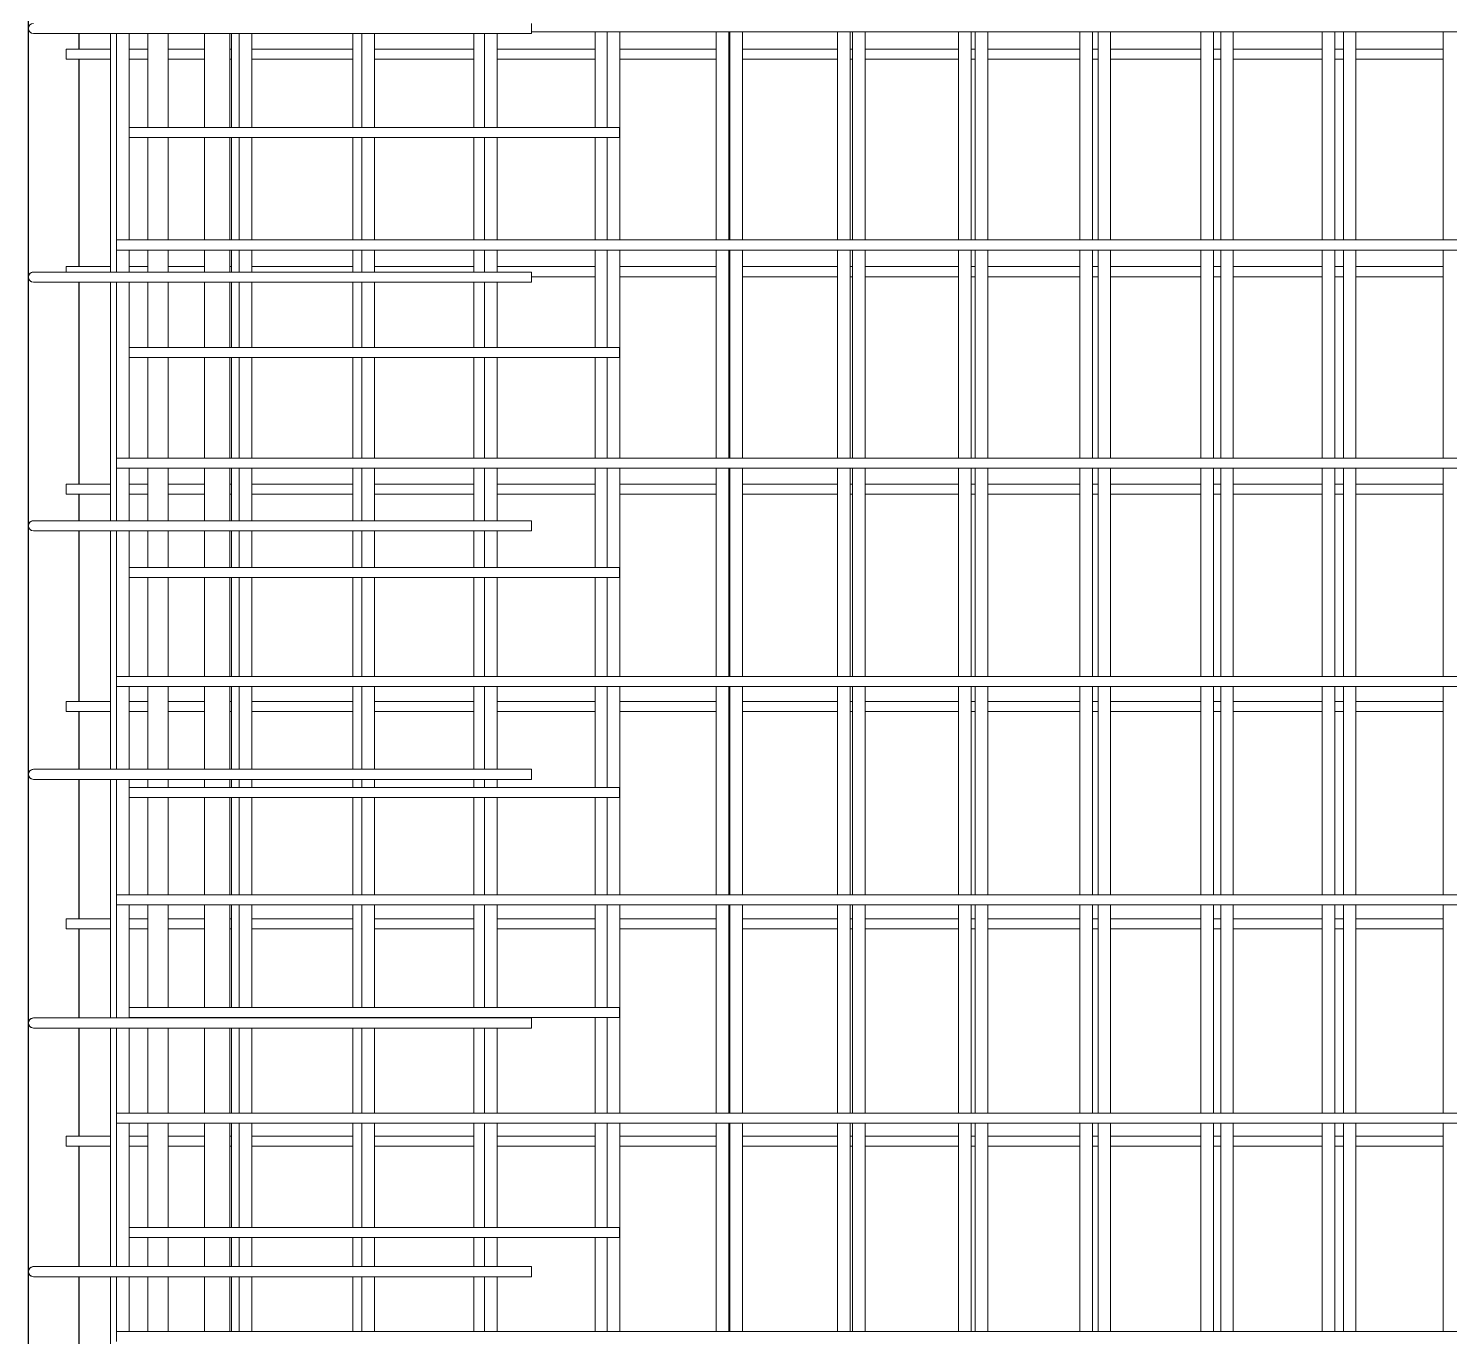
# Model space of a CAD drawing. Header units: millimetres. Extents: x 6744 to 22888, y -3063 to 10037.
# Drawn here: x 10063 to 11192, y 2804 to 3844 of the extents above; entities that cross this region are included whole.
import ezdxf

# ---------------------------------------------------------------- set-up
doc = ezdxf.new("R2010")
doc.units = ezdxf.units.MM
doc.layers.add('A-WALL', color=113, linetype='Continuous', lineweight=25)
doc.layers.add('S-RBAR', color=171, linetype='Continuous', lineweight=18)

msp = doc.modelspace()

# ---------------------------------------------------------------- linework, layer by layer
at = {"layer": 'A-WALL'}
for p, q in [((10062.56745, -1395), (10062.56745, 7059.95039)), ((10102.56745, 3840.33333), (10102.56745, 3827.80769)), ((10102.56745, 3819.80769), (10102.56745, 3654.98077)), ((10102.56745, 3642.66667), (10102.56745, 3482.15385)), ((10102.56745, 3474.15385), (10102.56745, 3453)), ((10102.56745, 3445), (10102.56745, 3309.32692)), ((10102.56745, 3301.32692), (10102.56745, 3255.33333)), ((10102.56745, 3247.33333), (10102.56745, 3136.5)), ((10102.56745, 3128.5), (10102.56745, 3057.66667)), ((10102.56745, 3049.66667), (10102.56745, 2963.67308)), ((10102.56745, 2955.67308), (10102.56745, 2860)), ((10102.56745, 2852), (10102.56745, 2790.84615))]:
    msp.add_line(p, q, dxfattribs=at)
at = {"layer": 'S-RBAR'}
for p, q in [((10462.56541, 3848.33333), (10462.56541, 3840.33333)), ((10462.56541, 3841.73476), (11918.56745, 3841.73476)), ((10513.09249, 3765.51474), (10513.09249, 3841.73476)), ((10522.74927, 3765.51474), (10522.74927, 3841.73476)), ((10532.74927, 3676.17693), (10532.74927, 3841.73476)), ((10609.42865, 3676.17693), (10609.42865, 3841.73476)), ((10619.42865, 3676.17693), (10619.42865, 3841.73476)), ((10620.29473, 3676.17693), (10620.29473, 3841.73476)), ((10630.29473, 3676.17693), (10630.29473, 3841.73476)), ((10705.76481, 3676.17693), (10705.76481, 3841.73476)), ((10715.76481, 3676.17693), (10715.76481, 3841.73476)), ((10717.84018, 3676.17693), (10717.84018, 3841.73476)), ((10727.84018, 3676.17693), (10727.84018, 3841.73476)), ((10802.10097, 3676.17693), (10802.10097, 3841.73476)), ((10812.10097, 3676.17693), (10812.10097, 3841.73476)), ((10815.38564, 3676.17693), (10815.38564, 3841.73476)), ((10825.38564, 3676.17693), (10825.38564, 3841.73476)), ((10898.43713, 3676.17693), (10898.43713, 3841.73476)), ((10908.43713, 3676.17693), (10908.43713, 3841.73476)), ((10912.93109, 3676.17693), (10912.93109, 3841.73476)), ((10922.93109, 3676.17693), (10922.93109, 3841.73476)), ((10994.77329, 3676.17693), (10994.77329, 3841.73476)), ((11004.77329, 3676.17693), (11004.77329, 3841.73476)), ((11010.47655, 3676.17693), (11010.47655, 3841.73476)), ((11020.47655, 3676.17693), (11020.47655, 3841.73476)), ((11091.10945, 3676.17693), (11091.10945, 3841.73476)), ((11101.10945, 3676.17693), (11101.10945, 3841.73476)), ((11108.022, 3676.17693), (11108.022, 3841.73476)), ((11118.022, 3676.17693), (11118.022, 3841.73476)), ((11187.44562, 3676.17693), (11187.44562, 3841.73476)), ((10066.56541, 3840.33333), (10086.56541, 3840.33333)), ((10462.56541, 3840.33333), (10086.56541, 3840.33333)), ((10127.74785, 3650.66667), (10127.74785, 3840.33333)), ((10132.56745, 3676.17693), (10132.56745, 3840.33333)), ((10142.56745, 3676.17693), (10142.56745, 3840.33333)), ((10157.56745, 3765.51474), (10157.56745, 3840.33333)), ((10173.56745, 3765.51474), (10173.56745, 3840.33333)), ((10202.56541, 3765.51474), (10202.56541, 3840.33333)), ((10222.56541, 3765.51474), (10222.56541, 3840.33333)), ((10224.08401, 3765.51474), (10224.08401, 3840.33333)), ((10230.11291, 3765.51474), (10230.11291, 3840.33333)), ((10240.11291, 3765.51474), (10240.11291, 3840.33333)), ((10320.42017, 3765.51474), (10320.42017, 3840.33333)), ((10327.65836, 3765.51474), (10327.65836, 3840.33333)), ((10337.65836, 3765.51474), (10337.65836, 3840.33333)), ((10416.75633, 3765.51474), (10416.75633, 3840.33333)), ((10425.20382, 3765.51474), (10425.20382, 3840.33333)), ((10435.20382, 3765.51474), (10435.20382, 3840.33333)), ((10092.56745, 3827.80769), (10127.74785, 3827.80769)), ((10092.56745, 3819.80769), (10092.56745, 3827.80769)), ((10092.56745, 3819.80769), (10127.74785, 3819.80769)), ((10142.56745, 3827.80769), (10157.56745, 3827.80769)), ((10142.56745, 3819.80769), (10157.56745, 3819.80769)), ((10173.56745, 3827.80769), (10202.56541, 3827.80769)), ((10173.56745, 3819.80769), (10202.56541, 3819.80769)), ((10222.56541, 3827.80769), (10224.08401, 3827.80769)), ((10222.56541, 3819.80769), (10224.08401, 3819.80769)), ((10240.11291, 3827.80769), (10320.42017, 3827.80769)), ((10240.11291, 3819.80769), (10320.42017, 3819.80769)), ((10337.65836, 3827.80769), (10416.75633, 3827.80769)), ((10337.65836, 3819.80769), (10416.75633, 3819.80769)), ((10435.20382, 3827.80769), (10513.09249, 3827.80769)), ((10435.20382, 3819.80769), (10513.09249, 3819.80769)), ((10532.74927, 3827.80769), (10609.42865, 3827.80769)), ((10532.74927, 3819.80769), (10609.42865, 3819.80769)), ((10619.42865, 3827.80769), (10620.29473, 3827.80769)), ((10619.42865, 3819.80769), (10620.29473, 3819.80769)), ((10630.29473, 3827.80769), (10705.76481, 3827.80769)), ((10630.29473, 3819.80769), (10705.76481, 3819.80769)), ((10715.76481, 3827.80769), (10717.84018, 3827.80769)), ((10715.76481, 3819.80769), (10717.84018, 3819.80769)), ((10727.84018, 3827.80769), (10802.10097, 3827.80769)), ((10727.84018, 3819.80769), (10802.10097, 3819.80769)), ((10812.10097, 3827.80769), (10815.38564, 3827.80769)), ((10812.10097, 3819.80769), (10815.38564, 3819.80769)), ((10825.38564, 3827.80769), (10898.43713, 3827.80769)), ((10825.38564, 3819.80769), (10898.43713, 3819.80769)), ((10908.43713, 3827.80769), (10912.93109, 3827.80769)), ((10908.43713, 3819.80769), (10912.93109, 3819.80769)), ((10922.93109, 3827.80769), (10994.77329, 3827.80769)), ((10922.93109, 3819.80769), (10994.77329, 3819.80769)), ((11004.77329, 3827.80769), (11010.47655, 3827.80769)), ((11004.77329, 3819.80769), (11010.47655, 3819.80769)), ((11020.47655, 3827.80769), (11091.10945, 3827.80769)), ((11020.47655, 3819.80769), (11091.10945, 3819.80769)), ((11101.10945, 3827.80769), (11108.022, 3827.80769)), ((11101.10945, 3819.80769), (11108.022, 3819.80769)), ((11118.022, 3827.80769), (11187.44562, 3827.80769)), ((11118.022, 3819.80769), (11187.44562, 3819.80769)), ((10172.62673, 3765.51474), (10142.27968, 3765.51474)), ((10172.62673, 3765.51474), (10532.62673, 3765.51474)), ((10532.62673, 3757.51474), (10532.62673, 3765.51474)), ((10172.62673, 3757.51474), (10142.27968, 3757.51474)), ((10157.56745, 3676.17693), (10157.56745, 3757.51474)), ((10172.62673, 3757.51474), (10532.62673, 3757.51474)), ((10173.56745, 3676.17693), (10173.56745, 3757.51474)), ((10202.56541, 3676.17693), (10202.56541, 3757.51474)), ((10222.56541, 3676.17693), (10222.56541, 3757.51474)), ((10224.08401, 3676.17693), (10224.08401, 3757.51474)), ((10230.11291, 3676.17693), (10230.11291, 3757.51474)), ((10240.11291, 3676.17693), (10240.11291, 3757.51474)), ((10320.42017, 3676.17693), (10320.42017, 3757.51474)), ((10327.65836, 3676.17693), (10327.65836, 3757.51474)), ((10337.65836, 3676.17693), (10337.65836, 3757.51474)), ((10416.75633, 3676.17693), (10416.75633, 3757.51474)), ((10425.20382, 3676.17693), (10425.20382, 3757.51474)), ((10435.20382, 3676.17693), (10435.20382, 3757.51474)), ((10513.09249, 3676.17693), (10513.09249, 3757.51474)), ((10522.74927, 3676.17693), (10522.74927, 3757.51474)), ((10132.56745, 3676.17693), (12288.56745, 3676.17693)), ((10132.56745, 3668.17693), (10132.56745, 3676.17693)), ((10132.56745, 3668.17693), (12288.56745, 3668.17693)), ((10132.56745, 3650.66667), (10132.56745, 3668.17693)), ((10142.56745, 3650.66667), (10142.56745, 3668.17693)), ((10157.56745, 3650.66667), (10157.56745, 3668.17693)), ((10173.56745, 3650.66667), (10173.56745, 3668.17693)), ((10202.56541, 3650.66667), (10202.56541, 3668.17693)), ((10222.56541, 3650.66667), (10222.56541, 3668.17693)), ((10224.08401, 3650.66667), (10224.08401, 3668.17693)), ((10230.11291, 3650.66667), (10230.11291, 3668.17693)), ((10240.11291, 3650.66667), (10240.11291, 3668.17693)), ((10320.42017, 3650.66667), (10320.42017, 3668.17693)), ((10327.65836, 3650.66667), (10327.65836, 3668.17693)), ((10337.65836, 3650.66667), (10337.65836, 3668.17693)), ((10416.75633, 3650.66667), (10416.75633, 3668.17693)), ((10425.20382, 3650.66667), (10425.20382, 3668.17693)), ((10435.20382, 3650.66667), (10435.20382, 3668.17693)), ((10513.09249, 3590.64283), (10513.09249, 3668.17693)), ((10522.74927, 3590.64283), (10522.74927, 3668.17693)), ((10532.74927, 3502.61911), (10532.74927, 3668.17693)), ((10609.42865, 3502.61911), (10609.42865, 3668.17693)), ((10619.42865, 3502.61911), (10619.42865, 3668.17693)), ((10620.29473, 3502.61911), (10620.29473, 3668.17693)), ((10630.29473, 3502.61911), (10630.29473, 3668.17693)), ((10705.76481, 3502.61911), (10705.76481, 3668.17693)), ((10715.76481, 3502.61911), (10715.76481, 3668.17693)), ((10717.84018, 3502.61911), (10717.84018, 3668.17693)), ((10727.84018, 3502.61911), (10727.84018, 3668.17693)), ((10802.10097, 3502.61911), (10802.10097, 3668.17693)), ((10812.10097, 3502.61911), (10812.10097, 3668.17693)), ((10815.38564, 3502.61911), (10815.38564, 3668.17693)), ((10825.38564, 3502.61911), (10825.38564, 3668.17693)), ((10898.43713, 3502.61911), (10898.43713, 3668.17693)), ((10908.43713, 3502.61911), (10908.43713, 3668.17693)), ((10912.93109, 3502.61911), (10912.93109, 3668.17693)), ((10922.93109, 3502.61911), (10922.93109, 3668.17693)), ((10994.77329, 3502.61911), (10994.77329, 3668.17693)), ((11004.77329, 3502.61911), (11004.77329, 3668.17693)), ((11010.47655, 3502.61911), (11010.47655, 3668.17693)), ((11020.47655, 3502.61911), (11020.47655, 3668.17693)), ((11091.10945, 3502.61911), (11091.10945, 3668.17693)), ((11101.10945, 3502.61911), (11101.10945, 3668.17693)), ((11108.022, 3502.61911), (11108.022, 3668.17693)), ((11118.022, 3502.61911), (11118.022, 3668.17693)), ((11187.44562, 3502.61911), (11187.44562, 3668.17693)), ((10066.56541, 3650.66667), (10086.56541, 3650.66667)), ((10462.56541, 3650.66667), (10086.56541, 3650.66667)), ((10092.56745, 3654.98077), (10127.74785, 3654.98077)), ((10092.56745, 3650.66667), (10092.56745, 3654.98077)), ((10142.56745, 3654.98077), (10157.56745, 3654.98077)), ((10173.56745, 3654.98077), (10202.56541, 3654.98077)), ((10222.56541, 3654.98077), (10224.08401, 3654.98077)), ((10240.11291, 3654.98077), (10320.42017, 3654.98077)), ((10337.65836, 3654.98077), (10416.75633, 3654.98077)), ((10435.20382, 3654.98077), (10513.09249, 3654.98077)), ((10462.56541, 3650.66667), (10462.56541, 3642.66667)), ((10532.74927, 3654.98077), (10609.42865, 3654.98077)), ((10619.42865, 3654.98077), (10620.29473, 3654.98077)), ((10630.29473, 3654.98077), (10705.76481, 3654.98077)), ((10715.76481, 3654.98077), (10717.84018, 3654.98077)), ((10727.84018, 3654.98077), (10802.10097, 3654.98077)), ((10812.10097, 3654.98077), (10815.38564, 3654.98077)), ((10825.38564, 3654.98077), (10898.43713, 3654.98077)), ((10908.43713, 3654.98077), (10912.93109, 3654.98077)), ((10922.93109, 3654.98077), (10994.77329, 3654.98077)), ((11004.77329, 3654.98077), (11010.47655, 3654.98077)), ((11020.47655, 3654.98077), (11091.10945, 3654.98077)), ((11101.10945, 3654.98077), (11108.022, 3654.98077)), ((11118.022, 3654.98077), (11187.44562, 3654.98077)), ((10066.56541, 3642.66667), (10086.56541, 3642.66667)), ((10462.56541, 3642.66667), (10086.56541, 3642.66667)), ((10127.74785, 3453), (10127.74785, 3642.66667)), ((10132.56745, 3502.61911), (10132.56745, 3642.66667)), ((10142.56745, 3502.61911), (10142.56745, 3642.66667)), ((10157.56745, 3590.64283), (10157.56745, 3642.66667)), ((10173.56745, 3590.64283), (10173.56745, 3642.66667)), ((10202.56541, 3590.64283), (10202.56541, 3642.66667)), ((10222.56541, 3590.64283), (10222.56541, 3642.66667)), ((10224.08401, 3590.64283), (10224.08401, 3642.66667)), ((10230.11291, 3590.64283), (10230.11291, 3642.66667)), ((10240.11291, 3590.64283), (10240.11291, 3642.66667)), ((10320.42017, 3590.64283), (10320.42017, 3642.66667)), ((10327.65836, 3590.64283), (10327.65836, 3642.66667)), ((10337.65836, 3590.64283), (10337.65836, 3642.66667)), ((10416.75633, 3590.64283), (10416.75633, 3642.66667)), ((10425.20382, 3590.64283), (10425.20382, 3642.66667)), ((10435.20382, 3590.64283), (10435.20382, 3642.66667)), ((10462.56541, 3646.98077), (10513.09249, 3646.98077)), ((10532.74927, 3646.98077), (10609.42865, 3646.98077)), ((10619.42865, 3646.98077), (10620.29473, 3646.98077)), ((10630.29473, 3646.98077), (10705.76481, 3646.98077)), ((10715.76481, 3646.98077), (10717.84018, 3646.98077)), ((10727.84018, 3646.98077), (10802.10097, 3646.98077)), ((10812.10097, 3646.98077), (10815.38564, 3646.98077)), ((10825.38564, 3646.98077), (10898.43713, 3646.98077)), ((10908.43713, 3646.98077), (10912.93109, 3646.98077)), ((10922.93109, 3646.98077), (10994.77329, 3646.98077)), ((11004.77329, 3646.98077), (11010.47655, 3646.98077)), ((11020.47655, 3646.98077), (11091.10945, 3646.98077)), ((11101.10945, 3646.98077), (11108.022, 3646.98077)), ((11118.022, 3646.98077), (11187.44562, 3646.98077)), ((10172.62673, 3590.64283), (10142.27968, 3590.64283)), ((10172.62673, 3582.64283), (10142.27968, 3582.64283)), ((10157.56745, 3502.61911), (10157.56745, 3582.64283)), ((10172.62673, 3590.64283), (10532.62673, 3590.64283)), ((10172.62673, 3582.64283), (10532.62673, 3582.64283)), ((10173.56745, 3502.61911), (10173.56745, 3582.64283)), ((10202.56541, 3502.61911), (10202.56541, 3582.64283)), ((10222.56541, 3502.61911), (10222.56541, 3582.64283)), ((10224.08401, 3502.61911), (10224.08401, 3582.64283)), ((10230.11291, 3502.61911), (10230.11291, 3582.64283)), ((10240.11291, 3502.61911), (10240.11291, 3582.64283)), ((10320.42017, 3502.61911), (10320.42017, 3582.64283)), ((10327.65836, 3502.61911), (10327.65836, 3582.64283)), ((10337.65836, 3502.61911), (10337.65836, 3582.64283)), ((10416.75633, 3502.61911), (10416.75633, 3582.64283)), ((10425.20382, 3502.61911), (10425.20382, 3582.64283)), ((10435.20382, 3502.61911), (10435.20382, 3582.64283)), ((10513.09249, 3502.61911), (10513.09249, 3582.64283)), ((10522.74927, 3502.61911), (10522.74927, 3582.64283)), ((10532.62673, 3582.64283), (10532.62673, 3590.64283)), ((10132.56745, 3502.61911), (12288.56745, 3502.61911)), ((10132.56745, 3494.61911), (10132.56745, 3502.61911)), ((10132.56745, 3494.61911), (12288.56745, 3494.61911)), ((10132.56745, 3453), (10132.56745, 3494.61911)), ((10142.56745, 3453), (10142.56745, 3494.61911)), ((10157.56745, 3453), (10157.56745, 3494.61911)), ((10173.56745, 3453), (10173.56745, 3494.61911)), ((10202.56541, 3453), (10202.56541, 3494.61911)), ((10222.56541, 3453), (10222.56541, 3494.61911)), ((10224.08401, 3453), (10224.08401, 3494.61911)), ((10230.11291, 3453), (10230.11291, 3494.61911)), ((10240.11291, 3453), (10240.11291, 3494.61911)), ((10320.42017, 3453), (10320.42017, 3494.61911)), ((10327.65836, 3453), (10327.65836, 3494.61911)), ((10337.65836, 3453), (10337.65836, 3494.61911)), ((10416.75633, 3453), (10416.75633, 3494.61911)), ((10425.20382, 3453), (10425.20382, 3494.61911)), ((10435.20382, 3453), (10435.20382, 3494.61911)), ((10513.09249, 3415.77092), (10513.09249, 3494.61911)), ((10522.74927, 3415.77092), (10522.74927, 3494.61911)), ((10532.74927, 3329.06128), (10532.74927, 3494.61911)), ((10609.42865, 3329.06128), (10609.42865, 3494.61911)), ((10619.42865, 3329.06128), (10619.42865, 3494.61911)), ((10620.29473, 3329.06128), (10620.29473, 3494.61911)), ((10630.29473, 3329.06128), (10630.29473, 3494.61911)), ((10705.76481, 3329.06128), (10705.76481, 3494.61911)), ((10715.76481, 3329.06128), (10715.76481, 3494.61911)), ((10717.84018, 3329.06128), (10717.84018, 3494.61911)), ((10727.84018, 3329.06128), (10727.84018, 3494.61911)), ((10802.10097, 3329.06128), (10802.10097, 3494.61911)), ((10812.10097, 3329.06128), (10812.10097, 3494.61911)), ((10815.38564, 3329.06128), (10815.38564, 3494.61911)), ((10825.38564, 3329.06128), (10825.38564, 3494.61911)), ((10898.43713, 3329.06128), (10898.43713, 3494.61911)), ((10908.43713, 3329.06128), (10908.43713, 3494.61911)), ((10912.93109, 3329.06128), (10912.93109, 3494.61911)), ((10922.93109, 3329.06128), (10922.93109, 3494.61911)), ((10994.77329, 3329.06128), (10994.77329, 3494.61911)), ((11004.77329, 3329.06128), (11004.77329, 3494.61911)), ((11010.47655, 3329.06128), (11010.47655, 3494.61911)), ((11020.47655, 3329.06128), (11020.47655, 3494.61911)), ((11091.10945, 3329.06128), (11091.10945, 3494.61911)), ((11101.10945, 3329.06128), (11101.10945, 3494.61911)), ((11108.022, 3329.06128), (11108.022, 3494.61911)), ((11118.022, 3329.06128), (11118.022, 3494.61911)), ((11187.44562, 3329.06128), (11187.44562, 3494.61911)), ((10092.56745, 3482.15385), (10127.74785, 3482.15385)), ((10092.56745, 3474.15385), (10092.56745, 3482.15385)), ((10142.56745, 3482.15385), (10157.56745, 3482.15385)), ((10173.56745, 3482.15385), (10202.56541, 3482.15385)), ((10222.56541, 3482.15385), (10224.08401, 3482.15385)), ((10240.11291, 3482.15385), (10320.42017, 3482.15385)), ((10337.65836, 3482.15385), (10416.75633, 3482.15385)), ((10435.20382, 3482.15385), (10513.09249, 3482.15385)), ((10532.74927, 3482.15385), (10609.42865, 3482.15385)), ((10619.42865, 3482.15385), (10620.29473, 3482.15385)), ((10630.29473, 3482.15385), (10705.76481, 3482.15385)), ((10715.76481, 3482.15385), (10717.84018, 3482.15385)), ((10727.84018, 3482.15385), (10802.10097, 3482.15385)), ((10812.10097, 3482.15385), (10815.38564, 3482.15385)), ((10825.38564, 3482.15385), (10898.43713, 3482.15385)), ((10908.43713, 3482.15385), (10912.93109, 3482.15385)), ((10922.93109, 3482.15385), (10994.77329, 3482.15385)), ((11004.77329, 3482.15385), (11010.47655, 3482.15385)), ((11020.47655, 3482.15385), (11091.10945, 3482.15385)), ((11101.10945, 3482.15385), (11108.022, 3482.15385)), ((11118.022, 3482.15385), (11187.44562, 3482.15385)), ((10092.56745, 3474.15385), (10127.74785, 3474.15385)), ((10142.56745, 3474.15385), (10157.56745, 3474.15385)), ((10173.56745, 3474.15385), (10202.56541, 3474.15385)), ((10222.56541, 3474.15385), (10224.08401, 3474.15385)), ((10240.11291, 3474.15385), (10320.42017, 3474.15385)), ((10337.65836, 3474.15385), (10416.75633, 3474.15385)), ((10435.20382, 3474.15385), (10513.09249, 3474.15385)), ((10532.74927, 3474.15385), (10609.42865, 3474.15385)), ((10619.42865, 3474.15385), (10620.29473, 3474.15385)), ((10630.29473, 3474.15385), (10705.76481, 3474.15385)), ((10715.76481, 3474.15385), (10717.84018, 3474.15385)), ((10727.84018, 3474.15385), (10802.10097, 3474.15385)), ((10812.10097, 3474.15385), (10815.38564, 3474.15385)), ((10825.38564, 3474.15385), (10898.43713, 3474.15385)), ((10908.43713, 3474.15385), (10912.93109, 3474.15385)), ((10922.93109, 3474.15385), (10994.77329, 3474.15385)), ((11004.77329, 3474.15385), (11010.47655, 3474.15385)), ((11020.47655, 3474.15385), (11091.10945, 3474.15385)), ((11101.10945, 3474.15385), (11108.022, 3474.15385)), ((11118.022, 3474.15385), (11187.44562, 3474.15385)), ((10066.56541, 3453), (10086.56541, 3453)), ((10462.56541, 3453), (10086.56541, 3453)), ((10462.56541, 3453), (10462.56541, 3445)), ((10066.56541, 3445), (10086.56541, 3445)), ((10462.56541, 3445), (10086.56541, 3445)), ((10127.74785, 3255.33333), (10127.74785, 3445)), ((10132.56745, 3329.06128), (10132.56745, 3445)), ((10142.56745, 3329.06128), (10142.56745, 3445)), ((10157.56745, 3415.77092), (10157.56745, 3445)), ((10173.56745, 3415.77092), (10173.56745, 3445)), ((10202.56541, 3415.77092), (10202.56541, 3445)), ((10222.56541, 3415.77092), (10222.56541, 3445)), ((10224.08401, 3415.77092), (10224.08401, 3445)), ((10230.11291, 3415.77092), (10230.11291, 3445)), ((10240.11291, 3415.77092), (10240.11291, 3445)), ((10320.42017, 3415.77092), (10320.42017, 3445)), ((10327.65836, 3415.77092), (10327.65836, 3445)), ((10337.65836, 3415.77092), (10337.65836, 3445)), ((10416.75633, 3415.77092), (10416.75633, 3445)), ((10425.20382, 3415.77092), (10425.20382, 3445)), ((10435.20382, 3415.77092), (10435.20382, 3445)), ((10172.62673, 3415.77092), (10142.27968, 3415.77092)), ((10172.62673, 3415.77092), (10532.62673, 3415.77092)), ((10532.62673, 3407.77092), (10532.62673, 3415.77092)), ((10172.62673, 3407.77092), (10142.27968, 3407.77092)), ((10157.56745, 3329.06128), (10157.56745, 3407.77092)), ((10172.62673, 3407.77092), (10532.62673, 3407.77092)), ((10173.56745, 3329.06128), (10173.56745, 3407.77092)), ((10202.56541, 3329.06128), (10202.56541, 3407.77092)), ((10222.56541, 3329.06128), (10222.56541, 3407.77092)), ((10224.08401, 3329.06128), (10224.08401, 3407.77092)), ((10230.11291, 3329.06128), (10230.11291, 3407.77092)), ((10240.11291, 3329.06128), (10240.11291, 3407.77092)), ((10320.42017, 3329.06128), (10320.42017, 3407.77092)), ((10327.65836, 3329.06128), (10327.65836, 3407.77092)), ((10337.65836, 3329.06128), (10337.65836, 3407.77092)), ((10416.75633, 3329.06128), (10416.75633, 3407.77092)), ((10425.20382, 3329.06128), (10425.20382, 3407.77092)), ((10435.20382, 3329.06128), (10435.20382, 3407.77092)), ((10513.09249, 3329.06128), (10513.09249, 3407.77092)), ((10522.74927, 3329.06128), (10522.74927, 3407.77092)), ((10132.56745, 3329.06128), (12288.56745, 3329.06128)), ((10132.56745, 3321.06128), (10132.56745, 3329.06128)), ((10132.56745, 3321.06128), (12288.56745, 3321.06128)), ((10132.56745, 3255.33333), (10132.56745, 3321.06128)), ((10142.56745, 3255.33333), (10142.56745, 3321.06128)), ((10157.56745, 3255.33333), (10157.56745, 3321.06128)), ((10173.56745, 3255.33333), (10173.56745, 3321.06128)), ((10202.56541, 3255.33333), (10202.56541, 3321.06128)), ((10222.56541, 3255.33333), (10222.56541, 3321.06128)), ((10224.08401, 3255.33333), (10224.08401, 3321.06128)), ((10230.11291, 3255.33333), (10230.11291, 3321.06128)), ((10240.11291, 3255.33333), (10240.11291, 3321.06128)), ((10320.42017, 3255.33333), (10320.42017, 3321.06128)), ((10327.65836, 3255.33333), (10327.65836, 3321.06128)), ((10337.65836, 3255.33333), (10337.65836, 3321.06128)), ((10416.75633, 3255.33333), (10416.75633, 3321.06128)), ((10425.20382, 3255.33333), (10425.20382, 3321.06128)), ((10435.20382, 3255.33333), (10435.20382, 3321.06128)), ((10513.09249, 3240.899), (10513.09249, 3321.06128)), ((10522.74927, 3240.899), (10522.74927, 3321.06128)), ((10532.74927, 3155.50346), (10532.74927, 3321.06128)), ((10609.42865, 3155.50346), (10609.42865, 3321.06128)), ((10619.42865, 3155.50346), (10619.42865, 3321.06128)), ((10620.29473, 3155.50346), (10620.29473, 3321.06128)), ((10630.29473, 3155.50346), (10630.29473, 3321.06128)), ((10705.76481, 3155.50346), (10705.76481, 3321.06128)), ((10715.76481, 3155.50346), (10715.76481, 3321.06128)), ((10717.84018, 3155.50346), (10717.84018, 3321.06128)), ((10727.84018, 3155.50346), (10727.84018, 3321.06128)), ((10802.10097, 3155.50346), (10802.10097, 3321.06128)), ((10812.10097, 3155.50346), (10812.10097, 3321.06128)), ((10815.38564, 3155.50346), (10815.38564, 3321.06128)), ((10825.38564, 3155.50346), (10825.38564, 3321.06128)), ((10898.43713, 3155.50346), (10898.43713, 3321.06128)), ((10908.43713, 3155.50346), (10908.43713, 3321.06128)), ((10912.93109, 3155.50346), (10912.93109, 3321.06128)), ((10922.93109, 3155.50346), (10922.93109, 3321.06128)), ((10994.77329, 3155.50346), (10994.77329, 3321.06128)), ((11004.77329, 3155.50346), (11004.77329, 3321.06128)), ((11010.47655, 3155.50346), (11010.47655, 3321.06128)), ((11020.47655, 3155.50346), (11020.47655, 3321.06128)), ((11091.10945, 3155.50346), (11091.10945, 3321.06128)), ((11101.10945, 3155.50346), (11101.10945, 3321.06128)), ((11108.022, 3155.50346), (11108.022, 3321.06128)), ((11118.022, 3155.50346), (11118.022, 3321.06128)), ((11187.44562, 3155.50346), (11187.44562, 3321.06128)), ((10092.56745, 3309.32692), (10127.74785, 3309.32692)), ((10092.56745, 3301.32692), (10092.56745, 3309.32692)), ((10092.56745, 3301.32692), (10127.74785, 3301.32692)), ((10142.56745, 3309.32692), (10157.56745, 3309.32692)), ((10142.56745, 3301.32692), (10157.56745, 3301.32692)), ((10173.56745, 3309.32692), (10202.56541, 3309.32692)), ((10173.56745, 3301.32692), (10202.56541, 3301.32692)), ((10222.56541, 3309.32692), (10224.08401, 3309.32692)), ((10222.56541, 3301.32692), (10224.08401, 3301.32692)), ((10240.11291, 3309.32692), (10320.42017, 3309.32692)), ((10240.11291, 3301.32692), (10320.42017, 3301.32692)), ((10337.65836, 3309.32692), (10416.75633, 3309.32692)), ((10337.65836, 3301.32692), (10416.75633, 3301.32692)), ((10435.20382, 3309.32692), (10513.09249, 3309.32692)), ((10435.20382, 3301.32692), (10513.09249, 3301.32692)), ((10532.74927, 3309.32692), (10609.42865, 3309.32692)), ((10532.74927, 3301.32692), (10609.42865, 3301.32692)), ((10619.42865, 3309.32692), (10620.29473, 3309.32692)), ((10619.42865, 3301.32692), (10620.29473, 3301.32692)), ((10630.29473, 3309.32692), (10705.76481, 3309.32692)), ((10630.29473, 3301.32692), (10705.76481, 3301.32692)), ((10715.76481, 3309.32692), (10717.84018, 3309.32692)), ((10715.76481, 3301.32692), (10717.84018, 3301.32692)), ((10727.84018, 3309.32692), (10802.10097, 3309.32692)), ((10727.84018, 3301.32692), (10802.10097, 3301.32692)), ((10812.10097, 3309.32692), (10815.38564, 3309.32692)), ((10812.10097, 3301.32692), (10815.38564, 3301.32692)), ((10825.38564, 3309.32692), (10898.43713, 3309.32692)), ((10825.38564, 3301.32692), (10898.43713, 3301.32692)), ((10908.43713, 3309.32692), (10912.93109, 3309.32692)), ((10908.43713, 3301.32692), (10912.93109, 3301.32692)), ((10922.93109, 3309.32692), (10994.77329, 3309.32692)), ((10922.93109, 3301.32692), (10994.77329, 3301.32692)), ((11004.77329, 3309.32692), (11010.47655, 3309.32692)), ((11004.77329, 3301.32692), (11010.47655, 3301.32692)), ((11020.47655, 3309.32692), (11091.10945, 3309.32692)), ((11020.47655, 3301.32692), (11091.10945, 3301.32692)), ((11101.10945, 3309.32692), (11108.022, 3309.32692)), ((11101.10945, 3301.32692), (11108.022, 3301.32692)), ((11118.022, 3309.32692), (11187.44562, 3309.32692)), ((11118.022, 3301.32692), (11187.44562, 3301.32692)), ((10066.56541, 3255.33333), (10086.56541, 3255.33333)), ((10462.56541, 3255.33333), (10086.56541, 3255.33333)), ((10462.56541, 3255.33333), (10462.56541, 3247.33333)), ((10066.56541, 3247.33333), (10086.56541, 3247.33333)), ((10462.56541, 3247.33333), (10086.56541, 3247.33333)), ((10127.74785, 3057.66667), (10127.74785, 3247.33333)), ((10132.56745, 3155.50346), (10132.56745, 3247.33333)), ((10142.56745, 3155.50346), (10142.56745, 3247.33333)), ((10157.56745, 3240.899), (10157.56745, 3247.33333)), ((10173.56745, 3240.899), (10173.56745, 3247.33333)), ((10202.56541, 3240.899), (10202.56541, 3247.33333)), ((10222.56541, 3240.899), (10222.56541, 3247.33333)), ((10224.08401, 3240.899), (10224.08401, 3247.33333)), ((10230.11291, 3240.899), (10230.11291, 3247.33333)), ((10240.11291, 3240.899), (10240.11291, 3247.33333)), ((10320.42017, 3240.899), (10320.42017, 3247.33333)), ((10327.65836, 3240.899), (10327.65836, 3247.33333)), ((10337.65836, 3240.899), (10337.65836, 3247.33333)), ((10416.75633, 3240.899), (10416.75633, 3247.33333)), ((10425.20382, 3240.899), (10425.20382, 3247.33333)), ((10435.20382, 3240.899), (10435.20382, 3247.33333)), ((10172.62673, 3240.899), (10142.27968, 3240.899)), ((10172.62673, 3232.899), (10142.27968, 3232.899)), ((10157.56745, 3155.50346), (10157.56745, 3232.899)), ((10172.62673, 3240.899), (10532.62673, 3240.899)), ((10172.62673, 3232.899), (10532.62673, 3232.899)), ((10173.56745, 3155.50346), (10173.56745, 3232.899)), ((10202.56541, 3155.50346), (10202.56541, 3232.899)), ((10222.56541, 3155.50346), (10222.56541, 3232.899)), ((10224.08401, 3155.50346), (10224.08401, 3232.899)), ((10230.11291, 3155.50346), (10230.11291, 3232.899)), ((10240.11291, 3155.50346), (10240.11291, 3232.899)), ((10320.42017, 3155.50346), (10320.42017, 3232.899)), ((10327.65836, 3155.50346), (10327.65836, 3232.899)), ((10337.65836, 3155.50346), (10337.65836, 3232.899)), ((10416.75633, 3155.50346), (10416.75633, 3232.899)), ((10425.20382, 3155.50346), (10425.20382, 3232.899)), ((10435.20382, 3155.50346), (10435.20382, 3232.899)), ((10513.09249, 3155.50346), (10513.09249, 3232.899)), ((10522.74927, 3155.50346), (10522.74927, 3232.899)), ((10532.62673, 3232.899), (10532.62673, 3240.899)), ((10132.56745, 3155.50346), (12288.56745, 3155.50346)), ((10132.56745, 3147.50346), (10132.56745, 3155.50346)), ((10132.56745, 3147.50346), (12288.56745, 3147.50346)), ((10132.56745, 3057.66667), (10132.56745, 3147.50346)), ((10142.56745, 3057.66667), (10142.56745, 3147.50346)), ((10157.56745, 3066.02709), (10157.56745, 3147.50346)), ((10173.56745, 3066.02709), (10173.56745, 3147.50346)), ((10202.56541, 3066.02709), (10202.56541, 3147.50346)), ((10222.56541, 3066.02709), (10222.56541, 3147.50346)), ((10224.08401, 3066.02709), (10224.08401, 3147.50346)), ((10230.11291, 3066.02709), (10230.11291, 3147.50346)), ((10240.11291, 3066.02709), (10240.11291, 3147.50346)), ((10320.42017, 3066.02709), (10320.42017, 3147.50346)), ((10327.65836, 3066.02709), (10327.65836, 3147.50346)), ((10337.65836, 3066.02709), (10337.65836, 3147.50346)), ((10416.75633, 3066.02709), (10416.75633, 3147.50346)), ((10425.20382, 3066.02709), (10425.20382, 3147.50346)), ((10435.20382, 3066.02709), (10435.20382, 3147.50346)), ((10513.09249, 3066.02709), (10513.09249, 3147.50346)), ((10522.74927, 3066.02709), (10522.74927, 3147.50346)), ((10532.74927, 2981.94563), (10532.74927, 3147.50346)), ((10609.42865, 2981.94563), (10609.42865, 3147.50346)), ((10619.42865, 2981.94563), (10619.42865, 3147.50346)), ((10620.29473, 2981.94563), (10620.29473, 3147.50346)), ((10630.29473, 2981.94563), (10630.29473, 3147.50346)), ((10705.76481, 2981.94563), (10705.76481, 3147.50346)), ((10715.76481, 2981.94563), (10715.76481, 3147.50346)), ((10717.84018, 2981.94563), (10717.84018, 3147.50346)), ((10727.84018, 2981.94563), (10727.84018, 3147.50346)), ((10802.10097, 2981.94563), (10802.10097, 3147.50346)), ((10812.10097, 2981.94563), (10812.10097, 3147.50346)), ((10815.38564, 2981.94563), (10815.38564, 3147.50346)), ((10825.38564, 2981.94563), (10825.38564, 3147.50346)), ((10898.43713, 2981.94563), (10898.43713, 3147.50346)), ((10908.43713, 2981.94563), (10908.43713, 3147.50346)), ((10912.93109, 2981.94563), (10912.93109, 3147.50346)), ((10922.93109, 2981.94563), (10922.93109, 3147.50346)), ((10994.77329, 2981.94563), (10994.77329, 3147.50346)), ((11004.77329, 2981.94563), (11004.77329, 3147.50346)), ((11010.47655, 2981.94563), (11010.47655, 3147.50346)), ((11020.47655, 2981.94563), (11020.47655, 3147.50346)), ((11091.10945, 2981.94563), (11091.10945, 3147.50346)), ((11101.10945, 2981.94563), (11101.10945, 3147.50346)), ((11108.022, 2981.94563), (11108.022, 3147.50346)), ((11118.022, 2981.94563), (11118.022, 3147.50346)), ((11187.44562, 2981.94563), (11187.44562, 3147.50346)), ((10092.56745, 3136.5), (10127.74785, 3136.5)), ((10092.56745, 3128.5), (10092.56745, 3136.5)), ((10142.56745, 3136.5), (10157.56745, 3136.5)), ((10173.56745, 3136.5), (10202.56541, 3136.5)), ((10222.56541, 3136.5), (10224.08401, 3136.5)), ((10240.11291, 3136.5), (10320.42017, 3136.5)), ((10337.65836, 3136.5), (10416.75633, 3136.5)), ((10435.20382, 3136.5), (10513.09249, 3136.5)), ((10532.74927, 3136.5), (10609.42865, 3136.5)), ((10619.42865, 3136.5), (10620.29473, 3136.5)), ((10630.29473, 3136.5), (10705.76481, 3136.5)), ((10715.76481, 3136.5), (10717.84018, 3136.5)), ((10727.84018, 3136.5), (10802.10097, 3136.5)), ((10812.10097, 3136.5), (10815.38564, 3136.5)), ((10825.38564, 3136.5), (10898.43713, 3136.5)), ((10908.43713, 3136.5), (10912.93109, 3136.5)), ((10922.93109, 3136.5), (10994.77329, 3136.5)), ((11004.77329, 3136.5), (11010.47655, 3136.5)), ((11020.47655, 3136.5), (11091.10945, 3136.5)), ((11101.10945, 3136.5), (11108.022, 3136.5)), ((11118.022, 3136.5), (11187.44562, 3136.5)), ((10092.56745, 3128.5), (10127.74785, 3128.5)), ((10142.56745, 3128.5), (10157.56745, 3128.5)), ((10173.56745, 3128.5), (10202.56541, 3128.5)), ((10222.56541, 3128.5), (10224.08401, 3128.5)), ((10240.11291, 3128.5), (10320.42017, 3128.5)), ((10337.65836, 3128.5), (10416.75633, 3128.5)), ((10435.20382, 3128.5), (10513.09249, 3128.5)), ((10532.74927, 3128.5), (10609.42865, 3128.5)), ((10619.42865, 3128.5), (10620.29473, 3128.5)), ((10630.29473, 3128.5), (10705.76481, 3128.5)), ((10715.76481, 3128.5), (10717.84018, 3128.5)), ((10727.84018, 3128.5), (10802.10097, 3128.5)), ((10812.10097, 3128.5), (10815.38564, 3128.5)), ((10825.38564, 3128.5), (10898.43713, 3128.5)), ((10908.43713, 3128.5), (10912.93109, 3128.5)), ((10922.93109, 3128.5), (10994.77329, 3128.5)), ((11004.77329, 3128.5), (11010.47655, 3128.5)), ((11020.47655, 3128.5), (11091.10945, 3128.5)), ((11101.10945, 3128.5), (11108.022, 3128.5)), ((11118.022, 3128.5), (11187.44562, 3128.5)), ((10172.62673, 3066.02709), (10142.27968, 3066.02709)), ((10172.62673, 3066.02709), (10532.62673, 3066.02709)), ((10532.62673, 3058.02709), (10532.62673, 3066.02709)), ((10066.56541, 3057.66667), (10086.56541, 3057.66667)), ((10462.56541, 3057.66667), (10086.56541, 3057.66667)), ((10172.62673, 3058.02709), (10142.27968, 3058.02709)), ((10172.62673, 3058.02709), (10532.62673, 3058.02709)), ((10462.56541, 3057.66667), (10462.56541, 3049.66667)), ((10513.09249, 2981.94563), (10513.09249, 3058.02709)), ((10522.74927, 2981.94563), (10522.74927, 3058.02709)), ((10066.56541, 3049.66667), (10086.56541, 3049.66667)), ((10462.56541, 3049.66667), (10086.56541, 3049.66667)), ((10127.74785, 2860), (10127.74785, 3049.66667)), ((10132.56745, 2981.94563), (10132.56745, 3049.66667)), ((10142.56745, 2981.94563), (10142.56745, 3049.66667)), ((10157.56745, 2981.94563), (10157.56745, 3049.66667)), ((10173.56745, 2981.94563), (10173.56745, 3049.66667)), ((10202.56541, 2981.94563), (10202.56541, 3049.66667)), ((10222.56541, 2981.94563), (10222.56541, 3049.66667)), ((10224.08401, 2981.94563), (10224.08401, 3049.66667)), ((10230.11291, 2981.94563), (10230.11291, 3049.66667)), ((10240.11291, 2981.94563), (10240.11291, 3049.66667)), ((10320.42017, 2981.94563), (10320.42017, 3049.66667)), ((10327.65836, 2981.94563), (10327.65836, 3049.66667)), ((10337.65836, 2981.94563), (10337.65836, 3049.66667)), ((10416.75633, 2981.94563), (10416.75633, 3049.66667)), ((10425.20382, 2981.94563), (10425.20382, 3049.66667)), ((10435.20382, 2981.94563), (10435.20382, 3049.66667)), ((10132.56745, 2981.94563), (12288.56745, 2981.94563)), ((10132.56745, 2973.94563), (10132.56745, 2981.94563)), ((10132.56745, 2973.94563), (12288.56745, 2973.94563)), ((10132.56745, 2860), (10132.56745, 2973.94563)), ((10142.56745, 2860), (10142.56745, 2973.94563)), ((10157.56745, 2891.15518), (10157.56745, 2973.94563)), ((10173.56745, 2891.15518), (10173.56745, 2973.94563)), ((10202.56541, 2891.15518), (10202.56541, 2973.94563)), ((10222.56541, 2891.15518), (10222.56541, 2973.94563)), ((10224.08401, 2891.15518), (10224.08401, 2973.94563)), ((10230.11291, 2891.15518), (10230.11291, 2973.94563)), ((10240.11291, 2891.15518), (10240.11291, 2973.94563)), ((10320.42017, 2891.15518), (10320.42017, 2973.94563)), ((10327.65836, 2891.15518), (10327.65836, 2973.94563)), ((10337.65836, 2891.15518), (10337.65836, 2973.94563)), ((10416.75633, 2891.15518), (10416.75633, 2973.94563)), ((10425.20382, 2891.15518), (10425.20382, 2973.94563)), ((10435.20382, 2891.15518), (10435.20382, 2973.94563)), ((10513.09249, 2891.15518), (10513.09249, 2973.94563)), ((10522.74927, 2891.15518), (10522.74927, 2973.94563)), ((10532.74927, 2808.38781), (10532.74927, 2973.94563)), ((10609.42865, 2808.38781), (10609.42865, 2973.94563)), ((10619.42865, 2808.38781), (10619.42865, 2973.94563)), ((10620.29473, 2808.38781), (10620.29473, 2973.94563)), ((10630.29473, 2808.38781), (10630.29473, 2973.94563)), ((10705.76481, 2808.38781), (10705.76481, 2973.94563)), ((10715.76481, 2808.38781), (10715.76481, 2973.94563)), ((10717.84018, 2808.38781), (10717.84018, 2973.94563)), ((10727.84018, 2808.38781), (10727.84018, 2973.94563)), ((10802.10097, 2808.38781), (10802.10097, 2973.94563)), ((10812.10097, 2808.38781), (10812.10097, 2973.94563)), ((10815.38564, 2808.38781), (10815.38564, 2973.94563)), ((10825.38564, 2808.38781), (10825.38564, 2973.94563)), ((10898.43713, 2808.38781), (10898.43713, 2973.94563)), ((10908.43713, 2808.38781), (10908.43713, 2973.94563)), ((10912.93109, 2808.38781), (10912.93109, 2973.94563)), ((10922.93109, 2808.38781), (10922.93109, 2973.94563)), ((10994.77329, 2808.38781), (10994.77329, 2973.94563)), ((11004.77329, 2808.38781), (11004.77329, 2973.94563)), ((11010.47655, 2808.38781), (11010.47655, 2973.94563)), ((11020.47655, 2808.38781), (11020.47655, 2973.94563)), ((11091.10945, 2808.38781), (11091.10945, 2973.94563)), ((11101.10945, 2808.38781), (11101.10945, 2973.94563)), ((11108.022, 2808.38781), (11108.022, 2973.94563)), ((11118.022, 2808.38781), (11118.022, 2973.94563)), ((11187.44562, 2808.38781), (11187.44562, 2973.94563)), ((10092.56745, 2963.67308), (10127.74785, 2963.67308)), ((10092.56745, 2955.67308), (10092.56745, 2963.67308)), ((10142.56745, 2963.67308), (10157.56745, 2963.67308)), ((10173.56745, 2963.67308), (10202.56541, 2963.67308)), ((10222.56541, 2963.67308), (10224.08401, 2963.67308)), ((10240.11291, 2963.67308), (10320.42017, 2963.67308)), ((10337.65836, 2963.67308), (10416.75633, 2963.67308)), ((10435.20382, 2963.67308), (10513.09249, 2963.67308)), ((10532.74927, 2963.67308), (10609.42865, 2963.67308)), ((10619.42865, 2963.67308), (10620.29473, 2963.67308)), ((10630.29473, 2963.67308), (10705.76481, 2963.67308)), ((10715.76481, 2963.67308), (10717.84018, 2963.67308)), ((10727.84018, 2963.67308), (10802.10097, 2963.67308)), ((10812.10097, 2963.67308), (10815.38564, 2963.67308)), ((10825.38564, 2963.67308), (10898.43713, 2963.67308)), ((10908.43713, 2963.67308), (10912.93109, 2963.67308)), ((10922.93109, 2963.67308), (10994.77329, 2963.67308)), ((11004.77329, 2963.67308), (11010.47655, 2963.67308)), ((11020.47655, 2963.67308), (11091.10945, 2963.67308)), ((11101.10945, 2963.67308), (11108.022, 2963.67308)), ((11118.022, 2963.67308), (11187.44562, 2963.67308)), ((10092.56745, 2955.67308), (10127.74785, 2955.67308)), ((10142.56745, 2955.67308), (10157.56745, 2955.67308)), ((10173.56745, 2955.67308), (10202.56541, 2955.67308)), ((10222.56541, 2955.67308), (10224.08401, 2955.67308)), ((10240.11291, 2955.67308), (10320.42017, 2955.67308)), ((10337.65836, 2955.67308), (10416.75633, 2955.67308)), ((10435.20382, 2955.67308), (10513.09249, 2955.67308)), ((10532.74927, 2955.67308), (10609.42865, 2955.67308)), ((10619.42865, 2955.67308), (10620.29473, 2955.67308)), ((10630.29473, 2955.67308), (10705.76481, 2955.67308)), ((10715.76481, 2955.67308), (10717.84018, 2955.67308)), ((10727.84018, 2955.67308), (10802.10097, 2955.67308)), ((10812.10097, 2955.67308), (10815.38564, 2955.67308)), ((10825.38564, 2955.67308), (10898.43713, 2955.67308)), ((10908.43713, 2955.67308), (10912.93109, 2955.67308)), ((10922.93109, 2955.67308), (10994.77329, 2955.67308)), ((11004.77329, 2955.67308), (11010.47655, 2955.67308)), ((11020.47655, 2955.67308), (11091.10945, 2955.67308)), ((11101.10945, 2955.67308), (11108.022, 2955.67308)), ((11118.022, 2955.67308), (11187.44562, 2955.67308)), ((10172.62673, 2891.15518), (10142.27968, 2891.15518)), ((10172.62673, 2883.15518), (10142.27968, 2883.15518)), ((10157.56745, 2860), (10157.56745, 2883.15518)), ((10172.62673, 2891.15518), (10532.62673, 2891.15518)), ((10172.62673, 2883.15518), (10532.62673, 2883.15518)), ((10173.56745, 2860), (10173.56745, 2883.15518)), ((10202.56541, 2860), (10202.56541, 2883.15518)), ((10222.56541, 2860), (10222.56541, 2883.15518)), ((10224.08401, 2860), (10224.08401, 2883.15518)), ((10230.11291, 2860), (10230.11291, 2883.15518)), ((10240.11291, 2860), (10240.11291, 2883.15518)), ((10320.42017, 2860), (10320.42017, 2883.15518)), ((10327.65836, 2860), (10327.65836, 2883.15518)), ((10337.65836, 2860), (10337.65836, 2883.15518)), ((10416.75633, 2860), (10416.75633, 2883.15518)), ((10425.20382, 2860), (10425.20382, 2883.15518)), ((10435.20382, 2860), (10435.20382, 2883.15518)), ((10513.09249, 2808.38781), (10513.09249, 2883.15518)), ((10522.74927, 2808.38781), (10522.74927, 2883.15518)), ((10532.62673, 2883.15518), (10532.62673, 2891.15518)), ((10066.56541, 2860), (10086.56541, 2860)), ((10462.56541, 2860), (10086.56541, 2860)), ((10462.56541, 2860), (10462.56541, 2852)), ((10066.56541, 2852), (10086.56541, 2852)), ((10462.56541, 2852), (10086.56541, 2852)), ((10127.74785, 2662.33333), (10127.74785, 2852)), ((10132.56745, 2808.38781), (10132.56745, 2852)), ((10142.56745, 2808.38781), (10142.56745, 2852)), ((10157.56745, 2808.38781), (10157.56745, 2852)), ((10173.56745, 2808.38781), (10173.56745, 2852)), ((10202.56541, 2808.38781), (10202.56541, 2852)), ((10222.56541, 2808.38781), (10222.56541, 2852)), ((10224.08401, 2808.38781), (10224.08401, 2852)), ((10230.11291, 2808.38781), (10230.11291, 2852)), ((10240.11291, 2808.38781), (10240.11291, 2852)), ((10320.42017, 2808.38781), (10320.42017, 2852)), ((10327.65836, 2808.38781), (10327.65836, 2852)), ((10337.65836, 2808.38781), (10337.65836, 2852)), ((10416.75633, 2808.38781), (10416.75633, 2852)), ((10425.20382, 2808.38781), (10425.20382, 2852)), ((10435.20382, 2808.38781), (10435.20382, 2852)), ((10132.56745, 2808.38781), (12288.56745, 2808.38781)), ((10132.56745, 2800.38781), (10132.56745, 2808.38781))]:
    msp.add_line(p, q, dxfattribs=at)
for centre, start, end in [((10066.56541, 3844.33333), 90, 270), ((10066.56541, 3844.33333), 195, 240), ((10066.56541, 3646.66667), 90, 270), ((10066.56541, 3646.66667), 120, 165), ((10066.56541, 3646.66667), 90, 105), ((10066.56541, 3646.66667), 195, 240), ((10066.56541, 3449), 90, 270), ((10066.56541, 3449), 120, 165), ((10066.56541, 3449), 195, 240), ((10066.56541, 3449), 90, 105), ((10066.56541, 3251.33333), 90, 270), ((10066.56541, 3251.33333), 120, 165), ((10066.56541, 3251.33333), 90, 105), ((10066.56541, 3251.33333), 195, 240), ((10066.56541, 3053.66667), 90, 270), ((10066.56541, 3053.66667), 120, 165), ((10066.56541, 3053.66667), 195, 240), ((10066.56541, 3053.66667), 90, 105), ((10066.56541, 2856), 90, 270), ((10066.56541, 2856), 120, 165), ((10066.56541, 2856), 90, 105), ((10066.56541, 2856), 195, 240)]:
    msp.add_arc(centre, 4, start, end, dxfattribs=at)

doc.saveas('drawing.dxf')
